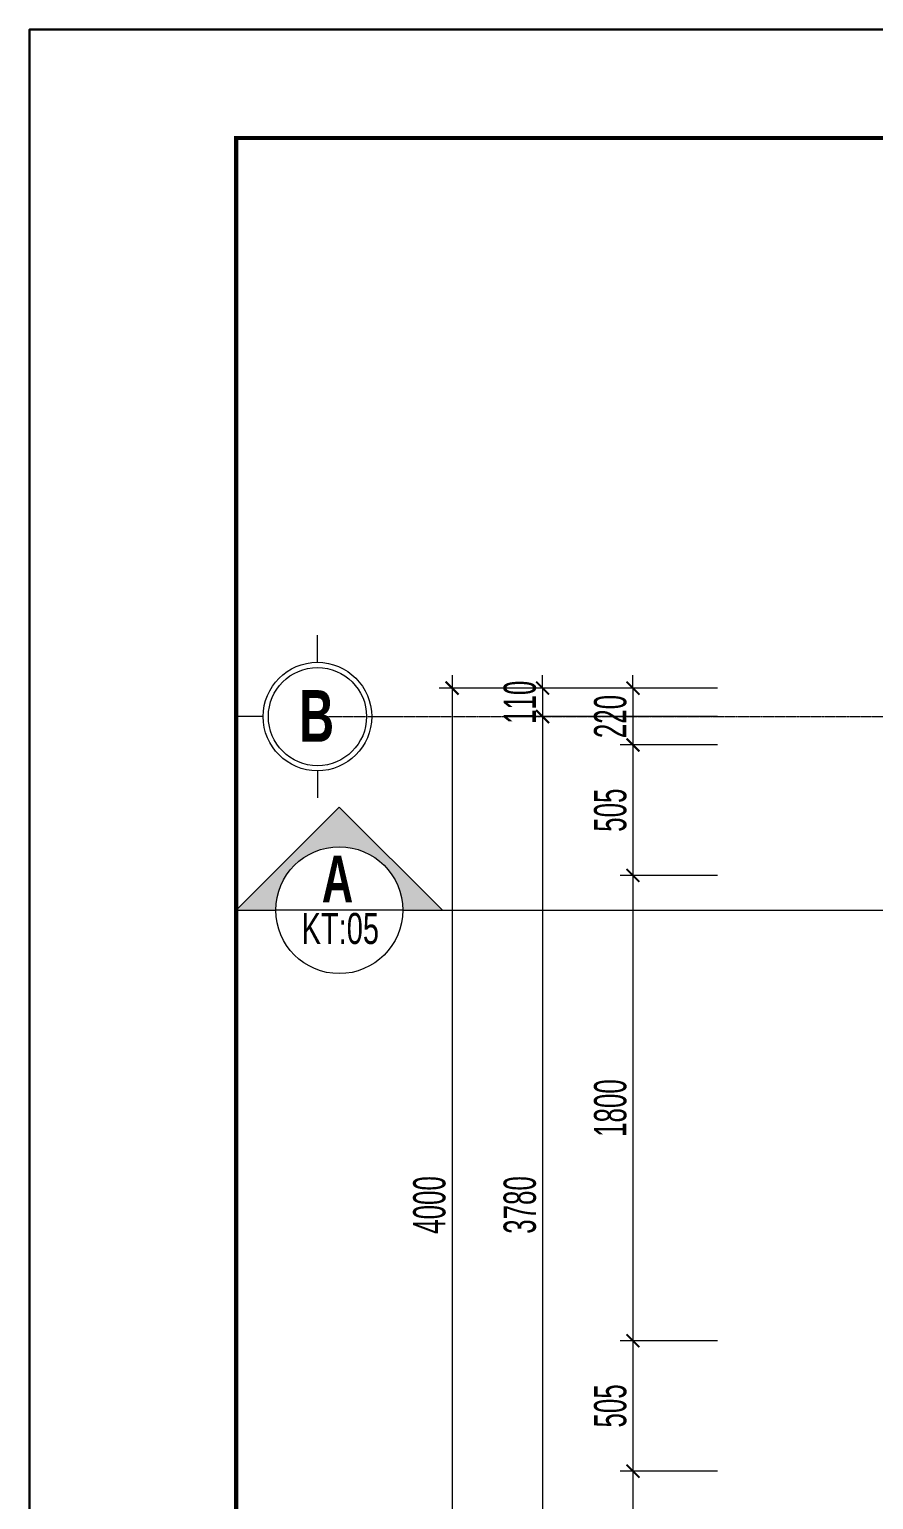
# Model space of a CAD drawing. Header units: millimetres. Extents: x 1336014 to 2939047, y -333549 to -60566.
# Drawn here: x 1362817 to 1366085, y -117298 to -111609 of the extents above; entities that cross this region are included whole.
import ezdxf
from ezdxf.enums import TextEntityAlignment as Align

# ---------------------------------------------------------------- set-up
doc = ezdxf.new("R2010")
doc.units = ezdxf.units.MM
doc.header["$MEASUREMENT"] = 0
doc.linetypes.add('CENTER2', pattern=[1.125, 0.75, -0.125, 0.125, -0.125])
for name, color, linetype, lineweight in [('02.Thay', 145, 'Continuous', 15), ('05.Text', 253, 'Continuous', 18), ('08.Dim', 156, 'Continuous', 15), ('09.Hatch', 250, 'Continuous', 5), ('10.truc', 250, 'CENTER2', 20), ('11.Khung bo', 32, 'Continuous', 50), ('12.Khung', 36, 'Continuous', 25), ('NN_KI HIEU', 22, 'Continuous', 18)]:
    doc.layers.add(name, color=color, linetype=linetype, lineweight=lineweight)
doc.layers.add('Tpl_Bound', color=1, linetype='Continuous', plot=False)
doc.styles.add('AVANTH', font='')
doc.styles.add('AVANTHB', font='')
doc.styles.add('TT5_Text Dim', font='hoatbif.shx', dxfattribs={"width": 0.6})
doc.styles.get('AVANTH').set_extended_font_data('.VnAvantH')
doc.styles.get('AVANTHB').set_extended_font_data('.VnAvantH', bold=True)
doc.dimstyles.new('TT5_Dim 1-50', dxfattribs={"dimscale": 50, "dimtxt": 2.5, "dimasz": 1, "dimexe": 1, "dimexo": 0.5, "dimgap": 0.5, "dimtad": 1, "dimdec": 0, "dimzin": 0, "dimdsep": 46, "dimtxsty": 'TT5_Text Dim', "dimblk": 'ARCHTICK', "dimcen": 0, "dimdle": 1, "dimclrd": 256, "dimclre": 256, "dimclrt": 1, "dimadec": 0, "dimazin": 0, "dimtfac": 0.015, "dimtdec": 0, "dimtix": 1, "dimtmove": 2, "dimatfit": 3, "dimldrblk": 'DOT', "dimfxl": 1, "dimtolj": 1, "dimtzin": 0, "dimlwd": -1, "dimlwe": -1, "dimarcsym": 1})

# ---------------------------------------------------------------- blocks, each defined once
blk = doc.blocks.new('100')
at = {"layer": '11.Khung bo', "const_width": 26.7}
blk.add_lwpolyline([(1860913, -945239.8), (1860913, -916940.1), (1896062.6, -916940.1), (1896062.6, -945239.8)], close=True, dxfattribs=at)
blk.add_lwpolyline([(1860913, -945239.8), (1860913, -916940.1), (1896062.6, -916940.1), (1896062.6, -945239.8)], close=True, dxfattribs=at)
blk.add_lwpolyline([(1860913, -945239.8), (1860913, -916940.1), (1896062.6, -916940.1), (1896062.6, -945239.8)], close=True, dxfattribs=at)
at = {"layer": '12.Khung'}
blk.add_lwpolyline([(1901579.2, -945939.8), (1901579.2, -916240.1), (1859579.6, -916240.1), (1859579.6, -945939.8)], close=True, dxfattribs=at)
blk.add_lwpolyline([(1901579.2, -945939.8), (1901579.2, -916240.1), (1859579.6, -916240.1), (1859579.6, -945939.8)], close=True, dxfattribs=at)
blk.add_lwpolyline([(1901579.2, -945939.8), (1901579.2, -916240.1), (1859579.6, -916240.1), (1859579.6, -945939.8)], close=True, dxfattribs=at)
blk = doc.blocks.new('DANHTRUC')
for p, q in [((980383, -947347), (980383, -947137)), ((979963, -947767), (979753, -947767)), ((980803, -947767), (981013, -947767)), ((980383, -948187), (980383, -948397))]:
    blk.add_line(p, q)
for radius in [420, 380]:
    blk.add_circle((980383, -947767), radius)
blk = doc.blocks.new('_ARCHTICK')
at = {"const_width": 0.15}
blk.add_lwpolyline([(-0.5, -0.5), (0.5, 0.5)], dxfattribs=at)
blk = doc.blocks.new('*D286')
at = {"layer": '08.Dim', "transparency": 16777216}
for p, q in [((1364803.5, -114157.6), (1364803.5, -114107.6)), ((1365480.5, -114157.6), (1364753.5, -114157.6)), ((1364803.5, -114157.6), (1364803.5, -114267.6)), ((1365480.5, -114267.6), (1364753.5, -114267.6)), ((1364803.5, -114267.6), (1364803.5, -114317.6))]:
    blk.add_line(p, q, dxfattribs=at)
at = {"layer": 'Defpoints', "color": 0, "transparency": 16777216}
for p in [(1365505.5, -114157.6), (1364803.5, -114267.6), (1365505.5, -114267.6)]:
    blk.add_point(p, dxfattribs=at)
at = {"layer": '08.Dim', "transparency": 16777216, "xscale": 50, "yscale": 50, "zscale": 50}
for p, rotation in [((1364803.5, -114157.6), 270), ((1364803.5, -114267.6), 90)]:
    blk.add_blockref('_ARCHTICK', p, dxfattribs=dict(at, rotation=rotation))
at = {"layer": '08.Dim', "color": 1, "transparency": 16777216, "insert": (1364716, -114212.6), "char_height": 125, "attachment_point": 5, "rotation": 90, "style": 'TT5_Text Dim'}
blk.add_mtext('\\A1;110', dxfattribs=at)
blk = doc.blocks.new('_DOT')
blk.add_line((-0.5, 0), (-1, 0))
at = {"const_width": 0.5}
blk.add_lwpolyline([(-0.25, 0, 1), (0.25, 0, 1)], format="xyb", close=True, dxfattribs=at)
blk = doc.blocks.new('*D273')
at = {"layer": '08.Dim', "transparency": 16777216}
for p, q in [((1364803.5, -114217.6), (1364803.5, -118097.6)), ((1365480.5, -114267.6), (1364753.5, -114267.6)), ((1365480.5, -118047.6), (1364753.5, -118047.6))]:
    blk.add_line(p, q, dxfattribs=at)
at = {"layer": 'Defpoints', "color": 0, "transparency": 16777216}
for p in [(1365505.5, -114267.6), (1364803.5, -118047.6), (1365505.5, -118047.6)]:
    blk.add_point(p, dxfattribs=at)
at = {"layer": '08.Dim', "transparency": 16777216, "xscale": 50, "yscale": 50, "zscale": 50}
for p, rotation in [((1364803.5, -114267.6), 90), ((1364803.5, -118047.6), 270)]:
    blk.add_blockref('_ARCHTICK', p, dxfattribs=dict(at, rotation=rotation))
at = {"layer": '08.Dim', "color": 1, "transparency": 16777216, "insert": (1364716, -116157.6), "char_height": 125, "attachment_point": 5, "rotation": 90, "style": 'TT5_Text Dim'}
blk.add_mtext('\\A1;3780', dxfattribs=at)
blk = doc.blocks.new('*D275')
at = {"layer": '08.Dim', "transparency": 16777216}
for p, q in [((1364453.5, -114107.6), (1364453.5, -118207.6)), ((1365480.5, -114157.6), (1364403.5, -114157.6)), ((1365480.5, -118157.6), (1364403.5, -118157.6))]:
    blk.add_line(p, q, dxfattribs=at)
at = {"layer": 'Defpoints', "color": 0, "transparency": 16777216}
for p in [(1365505.5, -114157.6), (1364453.5, -118157.6), (1365505.5, -118157.6)]:
    blk.add_point(p, dxfattribs=at)
at = {"layer": '08.Dim', "transparency": 16777216, "xscale": 50, "yscale": 50, "zscale": 50}
for p, rotation in [((1364453.5, -114157.6), 90), ((1364453.5, -118157.6), 270)]:
    blk.add_blockref('_ARCHTICK', p, dxfattribs=dict(at, rotation=rotation))
at = {"layer": '08.Dim', "color": 1, "transparency": 16777216, "insert": (1364366, -116157.6), "char_height": 125, "attachment_point": 5, "rotation": 90, "style": 'TT5_Text Dim'}
blk.add_mtext('\\A1;4000', dxfattribs=at)
blk = doc.blocks.new('*D319')
at = {"layer": '08.Dim', "transparency": 16777216}
for p, q in [((1365153.5, -114157.6), (1365153.5, -114107.6)), ((1365480.5, -114157.6), (1365103.5, -114157.6)), ((1365153.5, -114157.6), (1365153.5, -114377.6)), ((1365480.5, -114377.6), (1365103.5, -114377.6)), ((1365153.5, -114377.6), (1365153.5, -114427.6))]:
    blk.add_line(p, q, dxfattribs=at)
at = {"layer": 'Defpoints', "color": 0, "transparency": 16777216}
for p in [(1365505.5, -114157.6), (1365153.5, -114377.6), (1365505.5, -114377.6)]:
    blk.add_point(p, dxfattribs=at)
at = {"layer": '08.Dim', "transparency": 16777216, "xscale": 50, "yscale": 50, "zscale": 50}
for p, rotation in [((1365153.5, -114157.6), 270), ((1365153.5, -114377.6), 90)]:
    blk.add_blockref('_ARCHTICK', p, dxfattribs=dict(at, rotation=rotation))
at = {"layer": '08.Dim', "color": 1, "transparency": 16777216, "insert": (1365066, -114267.6), "char_height": 125, "attachment_point": 5, "rotation": 90, "style": 'TT5_Text Dim'}
blk.add_mtext('\\A1;220', dxfattribs=at)
blk = doc.blocks.new('*D320')
at = {"layer": '08.Dim', "transparency": 16777216}
for p, q in [((1365153.5, -114327.6), (1365153.5, -114932.4)), ((1365480.5, -114377.6), (1365103.5, -114377.6)), ((1365480.5, -114882.4), (1365103.5, -114882.4))]:
    blk.add_line(p, q, dxfattribs=at)
at = {"layer": 'Defpoints', "color": 0, "transparency": 16777216}
for p in [(1365505.5, -114377.6), (1365153.5, -114882.4), (1365505.5, -114882.4)]:
    blk.add_point(p, dxfattribs=at)
at = {"layer": '08.Dim', "transparency": 16777216, "xscale": 50, "yscale": 50, "zscale": 50}
for p, rotation in [((1365153.5, -114377.6), 90), ((1365153.5, -114882.4), 270)]:
    blk.add_blockref('_ARCHTICK', p, dxfattribs=dict(at, rotation=rotation))
at = {"layer": '08.Dim', "color": 1, "transparency": 16777216, "insert": (1365066, -114630), "char_height": 125, "attachment_point": 5, "rotation": 90, "style": 'TT5_Text Dim'}
blk.add_mtext('\\A1;505', dxfattribs=at)
blk = doc.blocks.new('*D321')
at = {"layer": '08.Dim', "transparency": 16777216}
for p, q in [((1365153.5, -114832.4), (1365153.5, -116732.8)), ((1365480.5, -114882.4), (1365103.5, -114882.4)), ((1365480.5, -116682.8), (1365103.5, -116682.8))]:
    blk.add_line(p, q, dxfattribs=at)
at = {"layer": 'Defpoints', "color": 0, "transparency": 16777216}
for p in [(1365505.5, -114882.4), (1365153.5, -116682.8), (1365505.5, -116682.8)]:
    blk.add_point(p, dxfattribs=at)
at = {"layer": '08.Dim', "transparency": 16777216, "xscale": 50, "yscale": 50, "zscale": 50}
for p, rotation in [((1365153.5, -114882.4), 90), ((1365153.5, -116682.8), 270)]:
    blk.add_blockref('_ARCHTICK', p, dxfattribs=dict(at, rotation=rotation))
at = {"layer": '08.Dim', "color": 1, "transparency": 16777216, "insert": (1365066, -115782.6), "char_height": 125, "attachment_point": 5, "rotation": 90, "style": 'TT5_Text Dim'}
blk.add_mtext('\\A1;1800', dxfattribs=at)
blk = doc.blocks.new('*D322')
at = {"layer": '08.Dim', "transparency": 16777216}
for p, q in [((1365153.5, -116632.8), (1365153.5, -117237.6)), ((1365480.5, -116682.8), (1365103.5, -116682.8)), ((1365480.5, -117187.6), (1365103.5, -117187.6))]:
    blk.add_line(p, q, dxfattribs=at)
at = {"layer": 'Defpoints', "color": 0, "transparency": 16777216}
for p in [(1365505.5, -116682.8), (1365153.5, -117187.6), (1365505.5, -117187.6)]:
    blk.add_point(p, dxfattribs=at)
at = {"layer": '08.Dim', "transparency": 16777216, "xscale": 50, "yscale": 50, "zscale": 50}
for p, rotation in [((1365153.5, -116682.8), 90), ((1365153.5, -117187.6), 270)]:
    blk.add_blockref('_ARCHTICK', p, dxfattribs=dict(at, rotation=rotation))
at = {"layer": '08.Dim', "color": 1, "transparency": 16777216, "insert": (1365066, -116935.2), "char_height": 125, "attachment_point": 5, "rotation": 90, "style": 'TT5_Text Dim'}
blk.add_mtext('\\A1;505', dxfattribs=at)
blk = doc.blocks.new('*D323')
at = {"layer": '08.Dim', "transparency": 16777216}
for p, q in [((1365480.5, -117187.6), (1365103.5, -117187.6)), ((1365153.5, -117137.6), (1365153.5, -117987.6)), ((1365480.5, -117937.6), (1365103.5, -117937.6))]:
    blk.add_line(p, q, dxfattribs=at)
at = {"layer": 'Defpoints', "color": 0, "transparency": 16777216}
for p in [(1365505.5, -117187.6), (1365153.5, -117937.6), (1365505.5, -117937.6)]:
    blk.add_point(p, dxfattribs=at)
at = {"layer": '08.Dim', "transparency": 16777216, "xscale": 50, "yscale": 50, "zscale": 50}
for p, rotation in [((1365153.5, -117187.6), 90), ((1365153.5, -117937.6), 270)]:
    blk.add_blockref('_ARCHTICK', p, dxfattribs=dict(at, rotation=rotation))
at = {"layer": '08.Dim', "color": 1, "transparency": 16777216, "insert": (1365066, -117562.6), "char_height": 125, "attachment_point": 5, "rotation": 90, "style": 'TT5_Text Dim'}
blk.add_mtext('\\A1;750', dxfattribs=at)

msp = doc.modelspace()

# ---------------------------------------------------------------- hatches: boundary and pattern name
at = {"layer": '09.Hatch'}
msp.add_hatch(color=256, dxfattribs=at).paths.add_polyline_path([(1364262.1, -115016.9), (1364415.9, -115016.9), (1364016.7, -114617.7), (1363617.5, -115016.9), (1363771.2, -115016.9, -0.414214), (1364016.7, -114771.4, -0.414214)])

# ---------------------------------------------------------------- linework, layer by layer
at = {"layer": '02.Thay'}
for p, q in [((1364016.7, -114617.7), (1363617.5, -115016.9)), ((1364016.7, -114617.7), (1364415.9, -115016.9)), ((1363617.5, -115016.9), (1363771.2, -115016.9)), ((1364262.1, -115016.9), (1363771.2, -115016.9)), ((1364262.1, -115016.9), (1364415.9, -115016.9))]:
    msp.add_line(p, q, dxfattribs=at)
msp.add_circle((1364016.7, -115016.9), 245.5, dxfattribs=at)
at = {"layer": '10.truc'}
msp.add_line((1363917.5, -114267.6), (1384707.3, -114267.6), dxfattribs=at)
at = {"layer": 'NN_KI HIEU', "ltscale": 2}
msp.add_line((1364415.9, -115016.9), (1383484.8, -115016.9), dxfattribs=at)
at = {"layer": 'Tpl_Bound', "color": 1}
msp.add_lwpolyline([(1362817.5, -129428.6), (1362817.5, -111608.8), (1388017.3, -111608.8), (1388017.3, -129428.6)], close=True, dxfattribs=at)

# ---------------------------------------------------------------- block references
at = {"layer": '05.Text'}
for name, p, xscale, yscale, zscale in [('100', (247069.7, 438135.3), 0.6, 0.6, 0.6), ('DANHTRUC', (873740.8, 359615.7), 0.5, 0.5, 0.5)]:
    msp.add_blockref(name, p, dxfattribs=dict(at, xscale=xscale, yscale=yscale, zscale=zscale))

# ---------------------------------------------------------------- texts
at = {"layer": '05.Text', "style": 'AVANTHB', "width": 0.7}
msp.add_text('B', height=200, dxfattribs=at).set_placement((1363861.7, -114365.3))
at = {"layer": '05.Text', "width": 0.7}
for s, height, style, p in [('a', 180, 'AVANTHB', (1364009.9, -114896.6)), ('KT:05', 120, 'AVANTH', (1364020.8, -115087.7))]:
    msp.add_text(s, height=height, dxfattribs=dict(at, style=style)).set_placement(p, align=Align.MIDDLE_CENTER)

# ---------------------------------------------------------------- dimensions: what is measured, and where the dimension line sits
at = {"layer": '08.Dim'}
for base, p1, p2, picture, middle in [((1364453.5, -118157.6), (1365505.5, -114157.6), (1365505.5, -118157.6), '*D275', (1364366, -116157.6)), ((1364803.5, -114267.6), (1365505.5, -114157.6), (1365505.5, -114267.6), '*D286', (1364716, -114212.6)), ((1365153.5, -114377.6), (1365505.5, -114157.6), (1365505.5, -114377.6), '*D319', (1365066, -114267.6)), ((1364803.5, -118047.6), (1365505.5, -114267.6), (1365505.5, -118047.6), '*D273', (1364716, -116157.6)), ((1365153.5, -114882.4), (1365505.5, -114377.6), (1365505.5, -114882.4), '*D320', (1365066, -114630)), ((1365153.5, -116682.8), (1365505.5, -114882.4), (1365505.5, -116682.8), '*D321', (1365066, -115782.6)), ((1365153.5, -117187.6), (1365505.5, -116682.8), (1365505.5, -117187.6), '*D322', (1365066, -116935.2)), ((1365153.5, -117937.6), (1365505.5, -117187.6), (1365505.5, -117937.6), '*D323', (1365066, -117562.6))]:
    dim = msp.add_linear_dim(base=base, p1=p1, p2=p2, angle=90, dimstyle='TT5_Dim 1-50', dxfattribs=at)
    dim.commit()
    dim.dimension.update_dxf_attribs({"geometry": picture, "text_midpoint": middle})

doc.saveas('drawing.dxf')
